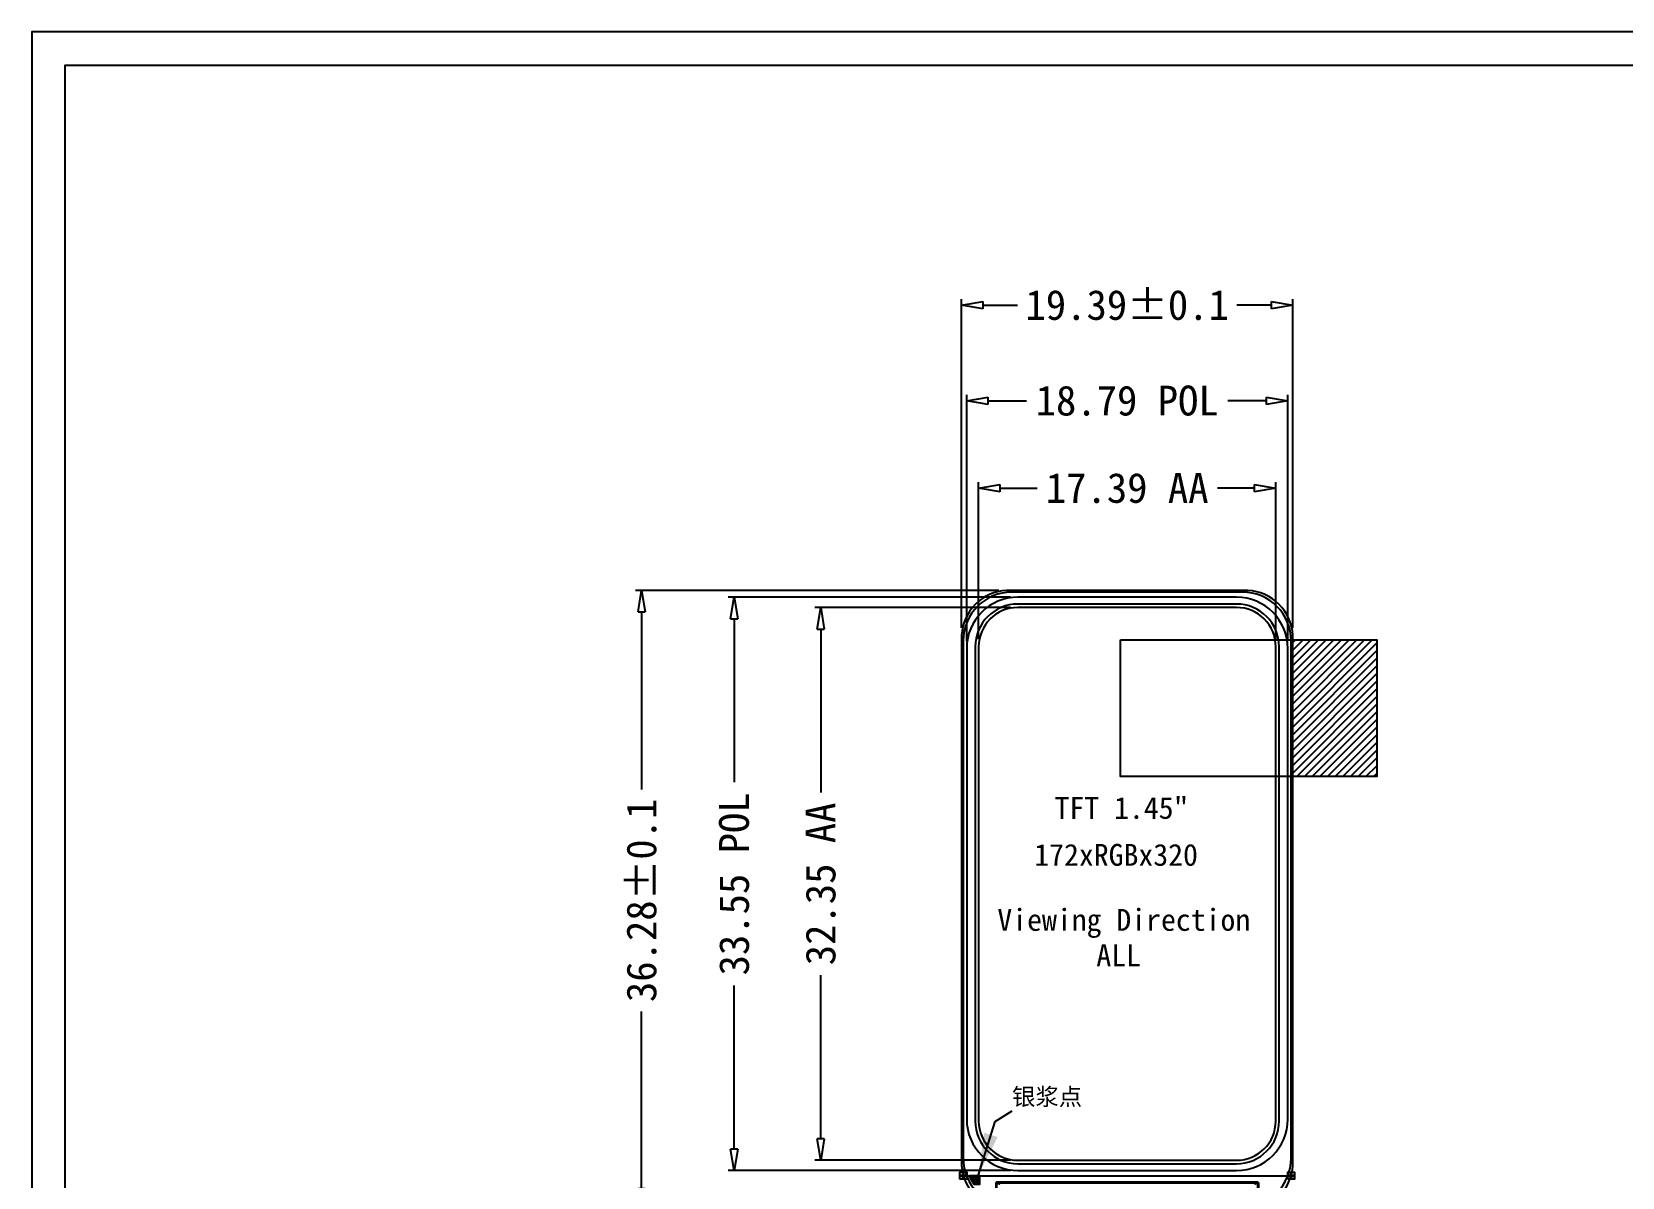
# Model space of a CAD drawing. Header units: millimetres. Extents: x 964 to 1529, y -57 to 99.
# Drawn here: x 1294.9 to 1388, y 31.5 to 98.6 of the extents above; entities that cross this region are included whole.
import ezdxf

# ---------------------------------------------------------------- set-up
doc = ezdxf.new("R2010")
doc.units = ezdxf.units.MM
for name, color, linetype in [('5剖面线层', 2, 'Continuous'), ('B_M.drawing', 7, 'Continuous'), ('DIM', 3, 'Continuous'), ('Frame', 7, 'Continuous'), ('GATE.drawing', 2, 'Continuous'), ('ITO.drawing', 6, 'Continuous'), ('L127.drawing', 1, 'Continuous'), ('L34.drawing', 2, 'Continuous'), ('L63', 40, 'Continuous'), ('L9', 4, 'Continuous'), ('LAYOUT.drawing', 1, 'Continuous'), ('OUTLINE.drawing', 3, 'Continuous'), ('TXT', 6, 'Continuous')]:
    doc.layers.add(name, color=color, linetype=linetype)
doc.styles.add('11111', font='simhei.ttf')
doc.styles.get("Standard").update_dxf_attribs({"font": 'SimSun.ttf'})
doc.styles.add('宋体', font='SimSun.ttf')
doc.dimstyles.new('1206', dxfattribs={"dimtxt": 2.5, "dimasz": 1.8, "dimexe": 0.5, "dimexo": 0.625, "dimtad": 0, "dimzin": 9, "dimdsep": 46, "dimtxsty": 'Standard', "dimcen": 2.5, "dimazin": 0, "dimtfac": 1, "dimtmove": 0, "dimatfit": 3, "dimfxl": 1, "dimtolj": 1, "dimarcsym": 0})
doc.dimstyles.new('ISO-25', dxfattribs={"dimtxt": 2.5, "dimasz": 2.5, "dimexe": 1.25, "dimexo": 0.625, "dimtad": 1, "dimtxsty": 'Standard', "dimcen": 2.5, "dimadec": 0, "dimazin": 0, "dimtfac": 1, "dimtmove": 0, "dimatfit": 3, "dimfxl": 1, "dimarcsym": 0})

# ---------------------------------------------------------------- blocks, each defined once
blk = doc.blocks.new('_ClosedBlank')
at = {"color": 0, "linetype": 'ByBlock', "lineweight": -2}
for p, q in [((-1, 0.167), (0, 0)), ((-1, 0.167), (-1, -0.167)), ((0, 0), (-1, -0.167))]:
    blk.add_line(p, q, dxfattribs=at)
blk = doc.blocks.new('*D138')
at = {"layer": 'Defpoints', "color": 0, "ltscale": 3, "transparency": 16777216}
for p in [(1368.71, 82.576), (1349.321, 63.258), (1368.71, 63.258)]:
    blk.add_point(p, dxfattribs=at)
at = {"layer": 'DIM', "lineweight": -2, "ltscale": 3, "transparency": 16777216}
for p, q in [((1349.321, 63.695), (1349.321, 82.926)), ((1368.71, 63.695), (1368.71, 82.926)), ((1350.581, 82.576), (1352.59, 82.576)), ((1367.45, 82.576), (1365.441, 82.576))]:
    blk.add_line(p, q, dxfattribs=at)
at = {"layer": 'DIM', "lineweight": -2, "ltscale": 3, "transparency": 16777216, "xscale": 1.26, "yscale": 1.26, "zscale": 1.26, "rotation": 180}
blk.add_blockref('_ClosedBlank', (1349.321, 82.576), dxfattribs=at)
at = {"layer": 'DIM', "lineweight": -2, "ltscale": 3, "transparency": 16777216, "xscale": 1.26, "yscale": 1.26, "zscale": 1.26}
blk.add_blockref('_ClosedBlank', (1368.71, 82.576), dxfattribs=at)
at = {"layer": 'DIM', "ltscale": 3, "transparency": 16777216, "insert": (1359.015, 82.576), "char_height": 1.75, "attachment_point": 5}
blk.add_mtext('\\A1;19.39%%p0.1', dxfattribs=at)
blk = doc.blocks.new('*D139')
at = {"layer": 'Defpoints', "color": 0, "ltscale": 3, "transparency": 16777216}
for p in [(1351.948, 65.884), (1330.596, 29.602), (1351.948, 29.602)]:
    blk.add_point(p, dxfattribs=at)
at = {"layer": 'DIM', "lineweight": -2, "ltscale": 3, "transparency": 16777216}
for p, q in [((1351.51, 65.884), (1330.246, 65.884)), ((1330.596, 64.624), (1330.596, 54.237)), ((1330.596, 30.862), (1330.596, 41.249)), ((1351.51, 29.602), (1330.246, 29.602))]:
    blk.add_line(p, q, dxfattribs=at)
at = {"layer": 'DIM', "lineweight": -2, "ltscale": 3, "transparency": 16777216, "xscale": 1.26, "yscale": 1.26, "zscale": 1.26}
for p, rotation in [((1330.596, 65.884), 90), ((1330.596, 29.602), 270)]:
    blk.add_blockref('_ClosedBlank', p, dxfattribs=dict(at, rotation=rotation))
at = {"layer": 'DIM', "ltscale": 3, "transparency": 16777216, "insert": (1330.596, 47.743), "char_height": 1.75, "attachment_point": 5, "rotation": 90}
blk.add_mtext('\\A1;36.28%%p0.1', dxfattribs=at)
blk = doc.blocks.new('ic_GC')
at = {"layer": 'B_M.drawing'}
blk.add_lwpolyline([(-7.65, -0.29), (-7.65, 0.29), (7.65, 0.29), (7.65, 0.2855), (7.6455, 0.2855), (7.643, 0.288), (-7.643, 0.288), (-7.648, 0.283), (-7.648, -0.283), (-7.643, -0.288), (7.643, -0.288), (7.648, -0.283), (7.648, 0.283), (7.6455, 0.2855), (7.65, 0.2855), (7.65, -0.29), (-7.65, -0.29)], close=True, dxfattribs=at)
blk = doc.blocks.new('ic_mark_r')
at = {"layer": '5剖面线层'}
h = blk.add_hatch(color=3, dxfattribs=at)
h.dxf.hatch_style = 1
h.paths.add_polyline_path([(0.045, 0.02495), (0.045, 0.00505), (0.015, 0.00505), (0.015, -0.02495), (-0.015, -0.02495), (-0.015, 0.00505), (-0.045, 0.00505), (-0.045, 0.02495)])
h.paths.add_polyline_path([(0.025, -0.02495), (0.045, -0.02495), (0.045, -0.00495), (0.025, -0.00495)])
at = {"layer": 'OUTLINE.drawing'}
for points in [[(0.045, 0.02495), (0.045, 0.00505), (0.015, 0.00505), (0.015, -0.02495), (-0.015, -0.02495), (-0.015, 0.00505), (-0.045, 0.00505), (-0.045, 0.02495), (0.045, 0.02495)], [(0.025, -0.02495), (0.045, -0.02495), (0.045, -0.00495), (0.025, -0.00495), (0.025, -0.02495)]]:
    blk.add_lwpolyline(points, close=True, dxfattribs=at)
blk = doc.blocks.new('ic_89v3_spec_out_line')
at = {"layer": 'L127.drawing'}
blk.add_lwpolyline([(-7.6775, -0.2565), (7.6775, -0.2565), (7.6775, 0.2565), (-7.6775, 0.2565), (-7.6775, -0.2565)], close=True, dxfattribs=at)
blk.add_lwpolyline([(-7.6775, -0.2565), (7.6775, -0.2565), (7.6775, 0.2565), (-7.6775, 0.2565), (-7.6775, -0.2565)], close=True, dxfattribs=at)
blk.add_lwpolyline([(-7.6775, -0.2565), (7.6775, -0.2565), (7.6775, 0.2565), (-7.6775, 0.2565), (-7.6775, -0.2565)], close=True, dxfattribs=at)
blk = doc.blocks.new('ALIGN_R')
at = {"layer": 'L34.drawing'}
for points in [[(0.045, 0.0199), (0.045, 0), (0.015, 0), (0.015, -0.03), (-0.015, -0.03), (-0.015, 0), (-0.045, 0), (-0.045, 0.0199), (0.045, 0.0199)], [(0.025, -0.03), (0.045, -0.03), (0.045, -0.01), (0.025, -0.01), (0.025, -0.03)]]:
    blk.add_lwpolyline(points, close=True, dxfattribs=at)
blk = doc.blocks.new('ic_89v3_spec_pad_location')
for name, p in [('ic_89v3_spec_out_line', (0, 0)), ('ALIGN_R', (7.48, 0.2265))]:
    blk.add_blockref(name, p)
blk = doc.blocks.new('ic_all')
at = {"xscale": -1}
for name, p in [('ic_89v3_spec_pad_location', (-0.71194, -0.08795)), ('ic_GC', (-0.71194, -0.08845)), ('ic_mark_r', (-8.19194, 0.1335))]:
    blk.add_blockref(name, p, dxfattribs=at)
blk.add_blockref('ic_mark_r', (6.76806, 0.1335))
blk = doc.blocks.new('ALIGN_CF_PANEL')
at = {"layer": 'L63'}
blk.add_lwpolyline([(-0.2, -0.2), (-0.2, 0.2), (0.2, 0.2), (0.2, -0.2), (-0.2, -0.2)], close=True, dxfattribs=at)
at = {"layer": 'L9'}
for points in [[(-0.2, 0.02), (-0.2, 0.2), (-0.02, 0.2), (-0.02, 0.02), (-0.2, 0.02)], [(0.02, 0.02), (0.02, 0.2), (0.2, 0.2), (0.2, 0.02), (0.02, 0.02)], [(-0.2, -0.2), (-0.2, -0.02), (-0.02, -0.02), (-0.02, -0.2), (-0.2, -0.2)], [(0.02, -0.2), (0.02, -0.02), (0.2, -0.02), (0.2, -0.2), (0.02, -0.2)]]:
    blk.add_lwpolyline(points, close=True, dxfattribs=at)
blk = doc.blocks.new('45yywersdf')
at = {"layer": '5剖面线层'}
h = blk.add_hatch(color=2, dxfattribs=at)
h.dxf.hatch_style = 1
h.paths.add_polyline_path([(1837.378, -2727.35), (1837.381, -2727.355), (1837.384, -2727.363), (1837.387, -2727.371), (1837.39, -2727.378), (1837.393, -2727.386), (1837.397, -2727.393), (1837.4, -2727.401), (1837.403, -2727.409), (1837.407, -2727.416), (1837.41, -2727.424), (1837.413, -2727.431), (1837.417, -2727.439), (1837.42, -2727.446), (1837.424, -2727.454), (1837.427, -2727.462), (1837.431, -2727.469), (1837.434, -2727.477), (1837.438, -2727.484), (1837.441, -2727.491), (1837.445, -2727.499), (1837.448, -2727.506), (1837.452, -2727.514), (1837.456, -2727.521), (1837.463, -2727.536), (1837.467, -2727.544), (1837.47, -2727.551), (1837.474, -2727.558), (1837.478, -2727.566), (1837.482, -2727.573), (1837.486, -2727.58), (1837.489, -2727.588), (1837.493, -2727.595), (1837.497, -2727.602), (1837.501, -2727.61), (1837.505, -2727.617), (1837.509, -2727.624), (1837.513, -2727.632), (1837.517, -2727.639), (1837.521, -2727.646), (1837.525, -2727.653), (1837.529, -2727.66), (1837.533, -2727.668), (1837.537, -2727.675), (1837.541, -2727.682), (1837.546, -2727.689), (1837.55, -2727.696), (1837.554, -2727.703), (1837.558, -2727.711), (1837.562, -2727.718), (1837.567, -2727.725), (1837.571, -2727.732), (1837.575, -2727.739), (1837.58, -2727.746), (1837.584, -2727.753), (1837.588, -2727.76), (1837.593, -2727.767), (1837.597, -2727.774), (1837.602, -2727.781), (1837.606, -2727.788), (1837.611, -2727.795), (1837.615, -2727.802), (1837.62, -2727.809), (1837.624, -2727.816), (1837.629, -2727.823), (1837.633, -2727.83), (1837.638, -2727.837), (1837.643, -2727.843), (1837.647, -2727.85), (1837.995, -2727.85), (1837.995, -2727.35)])
at = {"layer": 'GATE.drawing', "color": 2}
blk.add_lwpolyline([(1837.378, -2727.35), (1837.381, -2727.355), (1837.384, -2727.363), (1837.387, -2727.371), (1837.39, -2727.378), (1837.393, -2727.386), (1837.397, -2727.393), (1837.4, -2727.401), (1837.403, -2727.409), (1837.407, -2727.416), (1837.41, -2727.424), (1837.413, -2727.431), (1837.417, -2727.439), (1837.42, -2727.446), (1837.424, -2727.454), (1837.427, -2727.462), (1837.431, -2727.469), (1837.434, -2727.477), (1837.438, -2727.484), (1837.441, -2727.491), (1837.445, -2727.499), (1837.448, -2727.506), (1837.452, -2727.514), (1837.456, -2727.521), (1837.463, -2727.536), (1837.467, -2727.544), (1837.47, -2727.551), (1837.474, -2727.558), (1837.478, -2727.566), (1837.482, -2727.573), (1837.486, -2727.58), (1837.489, -2727.588), (1837.493, -2727.595), (1837.497, -2727.602), (1837.501, -2727.61), (1837.505, -2727.617), (1837.509, -2727.624), (1837.513, -2727.632), (1837.517, -2727.639), (1837.521, -2727.646), (1837.525, -2727.653), (1837.529, -2727.66), (1837.533, -2727.668), (1837.537, -2727.675), (1837.541, -2727.682), (1837.546, -2727.689), (1837.55, -2727.696), (1837.554, -2727.703), (1837.558, -2727.711), (1837.562, -2727.718), (1837.567, -2727.725), (1837.571, -2727.732), (1837.575, -2727.739), (1837.58, -2727.746), (1837.584, -2727.753), (1837.588, -2727.76), (1837.593, -2727.767), (1837.597, -2727.774), (1837.602, -2727.781), (1837.606, -2727.788), (1837.611, -2727.795), (1837.615, -2727.802), (1837.62, -2727.809), (1837.624, -2727.816), (1837.629, -2727.823), (1837.633, -2727.83), (1837.638, -2727.837), (1837.643, -2727.843), (1837.647, -2727.85), (1837.995, -2727.85), (1837.995, -2727.35), (1837.378, -2727.35)], close=True, dxfattribs=at)
at = {"layer": 'ITO.drawing', "color": 2}
blk.add_lwpolyline([(1837.898, -2727.35), (1837.38, -2727.352), (1837.378, -2727.35), (1837.381, -2727.355), (1837.384, -2727.363), (1837.387, -2727.371), (1837.39, -2727.378), (1837.393, -2727.386), (1837.397, -2727.393), (1837.4, -2727.401), (1837.403, -2727.409), (1837.407, -2727.416), (1837.41, -2727.424), (1837.413, -2727.431), (1837.417, -2727.439), (1837.42, -2727.446), (1837.424, -2727.454), (1837.427, -2727.462), (1837.431, -2727.469), (1837.434, -2727.477), (1837.438, -2727.484), (1837.441, -2727.491), (1837.445, -2727.499), (1837.448, -2727.506), (1837.452, -2727.514), (1837.456, -2727.521), (1837.463, -2727.536), (1837.467, -2727.544), (1837.47, -2727.551), (1837.474, -2727.558), (1837.478, -2727.566), (1837.482, -2727.573), (1837.486, -2727.58), (1837.489, -2727.588), (1837.493, -2727.595), (1837.497, -2727.602), (1837.501, -2727.61), (1837.505, -2727.617), (1837.509, -2727.624), (1837.513, -2727.632), (1837.517, -2727.639), (1837.521, -2727.646), (1837.525, -2727.653), (1837.529, -2727.66), (1837.533, -2727.668), (1837.537, -2727.675), (1837.541, -2727.682), (1837.546, -2727.689), (1837.55, -2727.696), (1837.554, -2727.703), (1837.558, -2727.711), (1837.562, -2727.718), (1837.567, -2727.725), (1837.571, -2727.732), (1837.575, -2727.739), (1837.58, -2727.746), (1837.584, -2727.753), (1837.588, -2727.76), (1837.593, -2727.767), (1837.597, -2727.774), (1837.602, -2727.781), (1837.606, -2727.788), (1837.611, -2727.795), (1837.615, -2727.802), (1837.62, -2727.809), (1837.624, -2727.816), (1837.629, -2727.823), (1837.633, -2727.83), (1837.638, -2727.837), (1837.643, -2727.843), (1837.647, -2727.85), (1837.995, -2727.85), (1837.995, -2727.35), (1837.898, -2727.35)], close=True, dxfattribs=at)
at = {"layer": 'LAYOUT.drawing', "color": 2}
for p, q in [((1853.368, -2693.198), (1839.878, -2693.198)), ((1853.368, -2693.198), (1839.878, -2693.198)), ((1837.028, -2696.048), (1837.028, -2726.33)), ((1837.028, -2696.048), (1837.028, -2726.33)), ((1856.218, -2726.33), (1856.218, -2696.048)), ((1856.218, -2726.33), (1856.218, -2696.048)), ((1837.217, -2727.35), (1856.029, -2727.35)), ((1839.878, -2729.18), (1853.368, -2729.18))]:
    blk.add_line(p, q, dxfattribs=at)
for centre, start, end in [((1839.878, -2696.048), 90, 180), ((1853.368, -2696.048), 0, 90), ((1839.878, -2726.33), 180, 270), ((1853.368, -2726.33), 270, 0)]:
    blk.add_arc(centre, 2.85, start, end, dxfattribs=at)
at = {"layer": 'OUTLINE.drawing', "color": 2}
for p, q in [((1853.018, -2694.098), (1840.228, -2694.098)), ((1837.928, -2696.398), (1837.928, -2724.15)), ((1855.318, -2724.15), (1855.318, -2696.398)), ((1840.228, -2726.45), (1853.018, -2726.45))]:
    blk.add_line(p, q, dxfattribs=at)
for centre, start, end in [((1840.228, -2696.398), 90, 180), ((1853.018, -2696.398), 0, 90), ((1840.228, -2724.15), 180, 270), ((1853.018, -2724.15), 270, 0)]:
    blk.add_arc(centre, 2.3, start, end, dxfattribs=at)
at = {"color": 2}
for name, p in [('ALIGN_CF_PANEL', (1837.028, -2727.35)), ('ALIGN_CF_PANEL', (1856.218, -2727.35)), ('ic_all', (1847.335, -2727.935))]:
    blk.add_blockref(name, p, dxfattribs=at)
at = {"color": 2, "linetype": 'Continuous', "insert": (1837.568, -2727.452), "char_height": 0.2, "attachment_point": 1}
blk.add_mtext('\\fAcadEref|b0|i0|c134|p0;\\C6;Ag', dxfattribs=at)
blk = doc.blocks.new('*D140')
at = {"layer": 'Defpoints', "color": 0, "ltscale": 3, "transparency": 16777216}
for p in [(1367.71, 71.868), (1350.321, 62.584), (1367.71, 62.584)]:
    blk.add_point(p, dxfattribs=at)
at = {"layer": 'DIM', "lineweight": -2, "ltscale": 3, "transparency": 16777216}
for p, q in [((1350.321, 63.022), (1350.321, 72.218)), ((1351.581, 71.868), (1353.739, 71.868)), ((1366.45, 71.868), (1364.292, 71.868)), ((1367.71, 63.022), (1367.71, 72.218))]:
    blk.add_line(p, q, dxfattribs=at)
at = {"layer": 'DIM', "lineweight": -2, "ltscale": 3, "transparency": 16777216, "xscale": 1.26, "yscale": 1.26, "zscale": 1.26, "rotation": 180}
blk.add_blockref('_ClosedBlank', (1350.321, 71.868), dxfattribs=at)
at = {"layer": 'DIM', "lineweight": -2, "ltscale": 3, "transparency": 16777216, "xscale": 1.26, "yscale": 1.26, "zscale": 1.26}
blk.add_blockref('_ClosedBlank', (1367.71, 71.868), dxfattribs=at)
at = {"layer": 'DIM', "ltscale": 3, "transparency": 16777216, "insert": (1359.015, 71.868), "char_height": 1.75, "attachment_point": 5}
blk.add_mtext('\\A1;17.39 AA', dxfattribs=at)
blk = doc.blocks.new('*D141')
at = {"layer": 'Defpoints', "color": 0, "ltscale": 3, "transparency": 16777216}
for p in [(1352.621, 64.884), (1341.079, 32.532), (1352.621, 32.532)]:
    blk.add_point(p, dxfattribs=at)
at = {"layer": 'DIM', "lineweight": -2, "ltscale": 3, "transparency": 16777216}
for p, q in [((1352.183, 64.884), (1340.729, 64.884)), ((1341.079, 63.624), (1341.079, 54.054)), ((1341.079, 33.792), (1341.079, 43.363)), ((1352.183, 32.532), (1340.729, 32.532))]:
    blk.add_line(p, q, dxfattribs=at)
at = {"layer": 'DIM', "lineweight": -2, "ltscale": 3, "transparency": 16777216, "xscale": 1.26, "yscale": 1.26, "zscale": 1.26}
for p, rotation in [((1341.079, 64.884), 90), ((1341.079, 32.532), 270)]:
    blk.add_blockref('_ClosedBlank', p, dxfattribs=dict(at, rotation=rotation))
at = {"layer": 'DIM', "ltscale": 3, "transparency": 16777216, "insert": (1341.079, 48.708), "char_height": 1.75, "attachment_point": 5, "rotation": 90}
blk.add_mtext('\\A1;32.35 AA', dxfattribs=at)
blk = doc.blocks.new('*D142')
at = {"layer": 'Defpoints', "color": 0, "ltscale": 3, "transparency": 16777216}
for p in [(1368.41, 76.98), (1349.621, 62.484), (1368.41, 62.484)]:
    blk.add_point(p, dxfattribs=at)
at = {"layer": 'DIM', "lineweight": -2, "ltscale": 3, "transparency": 16777216}
for p, q in [((1349.621, 62.922), (1349.621, 77.33)), ((1368.41, 62.922), (1368.41, 77.33)), ((1350.881, 76.98), (1353.128, 76.98)), ((1367.15, 76.98), (1364.903, 76.98))]:
    blk.add_line(p, q, dxfattribs=at)
at = {"layer": 'DIM', "lineweight": -2, "ltscale": 3, "transparency": 16777216, "xscale": 1.26, "yscale": 1.26, "zscale": 1.26, "rotation": 180}
blk.add_blockref('_ClosedBlank', (1349.621, 76.98), dxfattribs=at)
at = {"layer": 'DIM', "lineweight": -2, "ltscale": 3, "transparency": 16777216, "xscale": 1.26, "yscale": 1.26, "zscale": 1.26}
blk.add_blockref('_ClosedBlank', (1368.41, 76.98), dxfattribs=at)
at = {"layer": 'DIM', "ltscale": 3, "transparency": 16777216, "insert": (1359.015, 76.98), "char_height": 1.75, "attachment_point": 5}
blk.add_mtext('\\A1;18.79 POL', dxfattribs=at)
blk = doc.blocks.new('*D143')
at = {"layer": 'Defpoints', "color": 0, "ltscale": 3, "transparency": 16777216}
for p in [(1352.621, 65.484), (1336.017, 31.932), (1352.621, 31.932)]:
    blk.add_point(p, dxfattribs=at)
at = {"layer": 'DIM', "lineweight": -2, "ltscale": 3, "transparency": 16777216}
for p, q in [((1352.183, 65.484), (1335.667, 65.484)), ((1336.017, 64.224), (1336.017, 54.665)), ((1336.017, 33.192), (1336.017, 42.752)), ((1352.183, 31.932), (1335.667, 31.932))]:
    blk.add_line(p, q, dxfattribs=at)
at = {"layer": 'DIM', "lineweight": -2, "ltscale": 3, "transparency": 16777216, "xscale": 1.26, "yscale": 1.26, "zscale": 1.26}
for p, rotation in [((1336.017, 65.484), 90), ((1336.017, 31.932), 270)]:
    blk.add_blockref('_ClosedBlank', p, dxfattribs=dict(at, rotation=rotation))
at = {"layer": 'DIM', "ltscale": 3, "transparency": 16777216, "insert": (1336.017, 48.708), "char_height": 1.75, "attachment_point": 5, "rotation": 90}
blk.add_mtext('\\A1;33.55 POL', dxfattribs=at)

msp = doc.modelspace()

# ---------------------------------------------------------------- hatches: boundary and pattern name
h = msp.add_hatch()
h.set_pattern_fill('ANSI31', color=3, scale=0.1, style=0)
h.set_pattern_definition([(45, (114.67928, -570.21498), (-0.2245064, 0.2245064), [])])
h.paths.add_polyline_path([(1373.62854, 62.98342), (1368.62854, 62.98342), (1368.62854, 54.98342), (1373.62854, 54.98342)])

# ---------------------------------------------------------------- linework, layer by layer
at = {"color": 3}
for points in [[(1358.62854, 62.98342), (1373.62854, 62.98342), (1373.62854, 54.98342), (1358.62854, 54.98342)], [(1368.62854, 62.98342), (1373.62854, 62.98342), (1373.62854, 54.98342), (1368.62854, 54.98342)]]:
    msp.add_lwpolyline(points, close=True, dxfattribs=at)
at = {"layer": 'Frame', "color": 7}
for points in [[(1528.57509, 98.57243), (1294.90747, 98.57243), (1294.90747, -57.20599), (1528.57509, -57.20599)], [(1526.62786, -55.25876), (1296.8547, -55.25876), (1296.8547, 96.6252), (1526.62786, 96.6252)]]:
    msp.add_lwpolyline(points, close=True, dxfattribs=at)
at = {"layer": 'LAYOUT.drawing'}
for p, q in [((1366.08322, 65.88436), (1351.94771, 65.88436)), ((1349.32087, 63.25752), (1349.32087, 32.2292)), ((1368.71007, 32.2292), (1368.71007, 63.25752))]:
    msp.add_line(p, q, dxfattribs=at)
at = {"layer": 'LAYOUT.drawing', "color": 1}
for p, q in [((1365.41007, 65.48436), (1352.62087, 65.48436)), ((1349.62087, 62.48436), (1349.62087, 34.93236)), ((1368.41007, 34.93236), (1368.41007, 62.48436)), ((1352.62087, 31.93236), (1365.41007, 31.93236))]:
    msp.add_line(p, q, dxfattribs=at)
at = {"layer": 'LAYOUT.drawing'}
for centre, start, end in [((1352.10929, 63.09594), 93.3163825, 176.6836175), ((1365.92164, 63.09594), 3.3163825, 86.6836175), ((1352.10929, 32.39078), 183.3163825, 266.6836175), ((1365.92164, 32.39078), 273.3163825, 356.6836175)]:
    msp.add_arc(centre, 2.7931, start, end, dxfattribs=at)
at = {"layer": 'LAYOUT.drawing', "color": 1}
for centre, start, end in [((1352.62087, 62.48436), 90, 180), ((1365.41007, 62.48436), 0, 90), ((1352.62087, 34.93236), 180, 270), ((1365.41007, 34.93236), 270, 0)]:
    msp.add_arc(centre, 3, start, end, dxfattribs=at)
at = {"layer": 'OUTLINE.drawing'}
for p, q in [((1365.41007, 65.08436), (1352.62087, 65.08436)), ((1350.12087, 62.58436), (1350.12087, 34.83236)), ((1367.91007, 34.83236), (1367.91007, 62.58436)), ((1352.62087, 32.33236), (1365.41007, 32.33236))]:
    msp.add_line(p, q, dxfattribs=at)
for centre, start, end in [((1352.62087, 62.58436), 90, 180), ((1365.41007, 62.58436), 0, 90), ((1352.62087, 34.83236), 180, 270), ((1365.41007, 34.83236), 270, 0)]:
    msp.add_arc(centre, 2.5, start, end, dxfattribs=at)

# ---------------------------------------------------------------- block references
at = {"linetype": 'Continuous'}
msp.add_blockref('45yywersdf', (-487.60748, 2758.98199), dxfattribs=at)

# ---------------------------------------------------------------- texts
at = {"insert": (1352.28081, 36.75248), "char_height": 1, "width": 6.9282466, "attachment_point": 1, "style": '11111'}
msp.add_mtext('银浆点', dxfattribs=at)
at = {"layer": 'TXT', "color": 3, "style": '宋体'}
for s, p in [('TFT 1.45" ', (1354.76318, 52.51479)), ('172xRGBx320', (1353.57704, 49.76727)), ('Viewing Direction', (1351.41509, 45.96175)), ('ALL', (1357.20967, 43.89138))]:
    msp.add_text(s, height=1.28, dxfattribs=at).set_placement(p)

# ---------------------------------------------------------------- dimensions: what is measured, and where the dimension line sits
at = {"layer": 'DIM', "color": 0, "ltscale": 3}
for base, p1, p2, text, picture, middle in [((1368.71007, 82.57605), (1349.32087, 63.25752), (1368.71007, 63.25752), '<>%%p0.1', '*D138', (1359.01547, 82.57605)), ((1368.41007, 76.98028), (1349.62087, 62.48436), (1368.41007, 62.48436), '<> POL', '*D142', (1359.01547, 76.98028)), ((1367.71007, 71.8679), (1350.32087, 62.58436), (1367.71007, 62.58436), '<> AA', '*D140', (1359.01547, 71.8679))]:
    dim = msp.add_linear_dim(base=base, p1=p1, p2=p2, text=text, dimstyle='1206', override={"dimscale": 0.7, "dimblk": 'ClosedBlank', "dimclrd": 256, "dimclre": 256, "dimclrt": 256}, dxfattribs=at)
    dim.commit()
    dim.dimension.update_dxf_attribs({"geometry": picture, "text_midpoint": middle})
dim = msp.add_linear_dim(base=(1330.59628, 29.60236), p1=(1351.94771, 65.88436), p2=(1351.94771, 29.60236), angle=90, text='<>%%p0.1', dimstyle='1206', override={"dimscale": 0.7, "dimblk": 'ClosedBlank', "dimclrd": 256, "dimclre": 256, "dimclrt": 256}, dxfattribs=at)
dim.commit()
dim.dimension.update_dxf_attribs({"geometry": '*D139', "text_midpoint": (1330.59628, 47.74336), "dimtype": 160})
for base, p1, p2, text, picture, middle in [((1336.01718, 31.93236), (1352.62087, 65.48436), (1352.62087, 31.93236), '<> POL', '*D143', (1336.01718, 48.70836)), ((1341.0788, 32.53236), (1352.62087, 64.88436), (1352.62087, 32.53236), '<> AA', '*D141', (1341.0788, 48.70836))]:
    dim = msp.add_linear_dim(base=base, p1=p1, p2=p2, angle=90, text=text, dimstyle='1206', override={"dimscale": 0.7, "dimblk": 'ClosedBlank', "dimclrd": 256, "dimclre": 256, "dimclrt": 256}, dxfattribs=at)
    dim.commit()
    dim.dimension.update_dxf_attribs({"geometry": picture, "text_midpoint": middle})

# ---------------------------------------------------------------- leaders
msp.add_leader([(1350.29024, 31.63236), (1351.29024, 34.81128), (1352.28081, 35.42664)], dimstyle='ISO-25', override={"dimgap": 0.625, "dimtad": 0})

doc.saveas('drawing.dxf')
